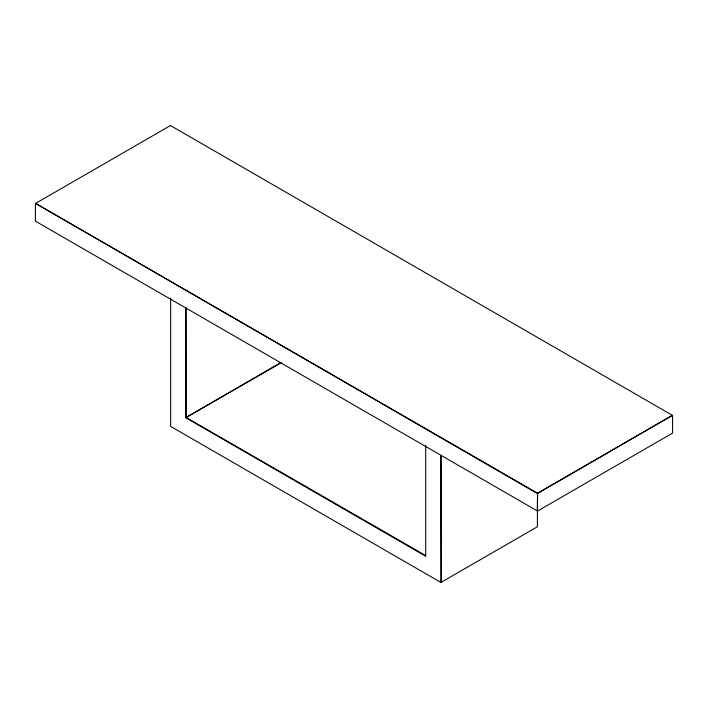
<?xml version="1.0" encoding="UTF-8"?>
<svg xmlns="http://www.w3.org/2000/svg" width="708" height="708" viewBox="0 0 708 708"><rect width="100%" height="100%" fill="white"/><g stroke="black" fill="none" stroke-linecap="round" stroke-linejoin="round"><path stroke-width="1.06" d="M281.368 362.248L185.717 417.693L425.676 556.24L425.676 445.332M281.563 362.584L185.717 417.693L185.717 307.086M186.107 308.113L186.292 417.587L425.676 555.568M537.354 510.946L537.549 493.21L35.595 203.408L537.354 493.547L672.405 415.348L537.549 493.21L537.354 526.787L440.942 582.454L170.646 426.393L170.646 298.121M425.49 555.683L425.676 556.24M441.137 455.386L441.137 582.339L440.748 455.386M170.451 125.546L35.4 203.523L35.4 221.144L537.549 511.061L672.6 433.084L672.6 415.463L170.451 125.546"/></g></svg>
